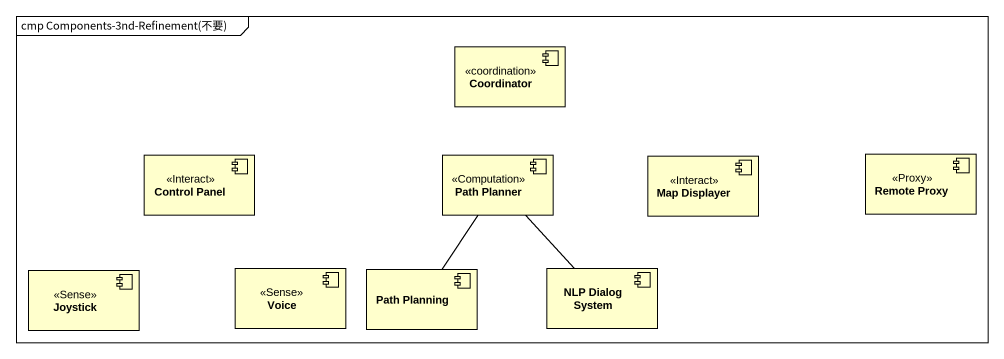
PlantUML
@startuml
mainframe cmp Components-3nd-Refinement(不要)
component Coordinator <<coordination>>
component "Control Panel" as Control_Panel <<Interact>>
component "Path Planner" as Path_Planner <<Computation>>
component "Map Displayer" as Map_Displayer <<Interact>>
component "Remote Proxy" as Remote_Proxy <<Proxy>>
component Joystick <<Sense>>
component Voice <<Sense>>
component "Path Planning" as Path_Planning
component "NLP Dialog System" as NLP_Dialog_System
Path_Planner -- Path_Planning
Path_Planner -- NLP_Dialog_System
@enduml
